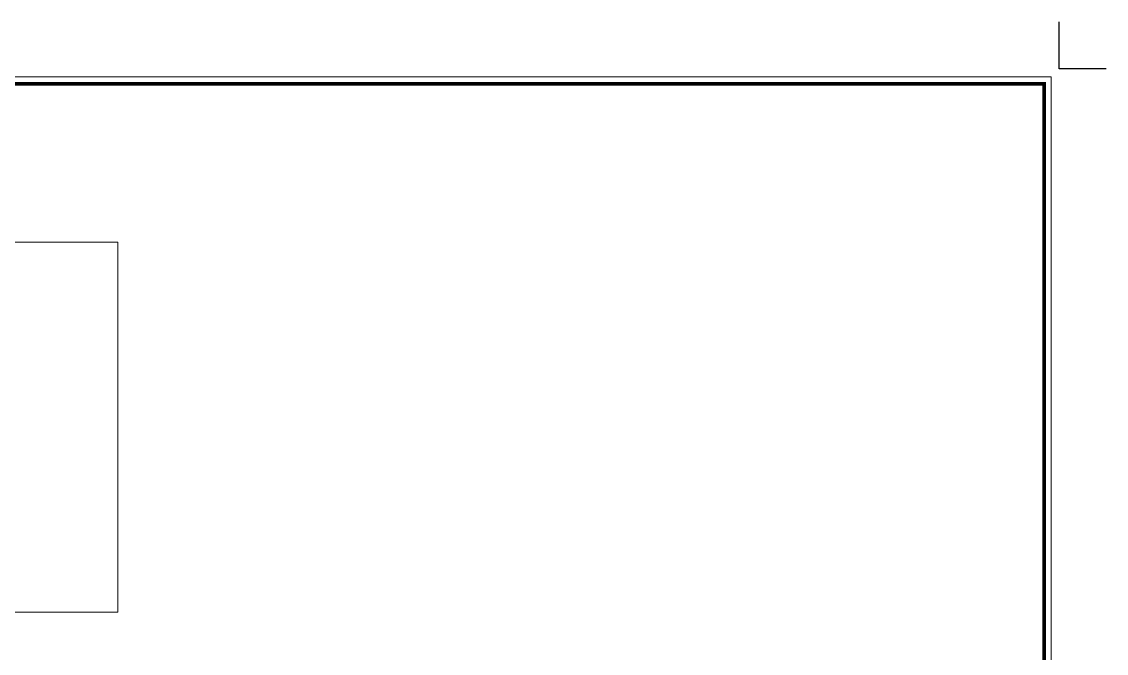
# Model space of a CAD drawing. Header units: inches. Extents: x -351 to 2582, y -266 to 144.
# Drawn here: x 187.63 to 204.19, y -53.99 to -44.34 of the extents above; entities that cross this region are included whole.
import ezdxf

# ---------------------------------------------------------------- set-up
doc = ezdxf.new("R2010")
doc.units = ezdxf.units.IN
doc.header["$MEASUREMENT"] = 0
for name, color, linetype in [('A-WALL', 7, 'Continuous'), ('border', 30, 'Continuous'), ('LOGO', 7, 'Continuous')]:
    doc.layers.add(name, color=color, linetype=linetype)
doc.layers.add('Frame', color=43, linetype='Continuous', lineweight=9)
doc.layers.add('WALLS', color=7, linetype='Continuous', lineweight=30)

# ---------------------------------------------------------------- blocks, each defined once
blk = doc.blocks.new('A$C7E5B4212')
at = {"layer": 'LOGO'}
blk.add_lwpolyline([(41.964, 29.582), (41.332, 29.582), (41.332, 30.214)], dxfattribs=at)
blk.add_lwpolyline([(41.964, 29.582), (41.332, 29.582), (41.332, 30.214)], dxfattribs=at)
at = {"layer": 'LOGO', "const_width": 0.05}
blk.add_lwpolyline([(0.832, 0.832), (41.132, 0.832), (41.132, 29.382), (0.832, 29.382)], close=True, dxfattribs=at)
blk = doc.blocks.new('ttwttt')
at = {"layer": 'border', "color": 8}
blk.add_line((52.753, 0.641), (52.753, 37.305), dxfattribs=at)
at = {"layer": 'LOGO', "color": 240, "lineweight": -2}
for p, q in [((52.884, 37.5), (-0.13, 37.5)), ((52.884, -0.128), (52.884, 37.5))]:
    blk.add_line(p, q, dxfattribs=at)
at = {"layer": 'LOGO', "xscale": 1.309217692210943, "yscale": 1.309217692210943, "zscale": 1.309217692210943}
blk.add_blockref('A$C7E5B4212', (-1.089, -1.089), dxfattribs=at)
blk = doc.blocks.new('77777')
at = {"layer": 'A-WALL', "color": 1, "linetype": 'Continuous', "lineweight": 0}
blk.add_lwpolyline([(17.003, -7.057), (25.505, -7.057), (25.505, 0), (17.003, 0)], close=True, dxfattribs=at)

msp = doc.modelspace()

# ---------------------------------------------------------------- block references
at = {"layer": 'Frame', "xscale": 0.871754405622811, "yscale": 0.871754405622811, "zscale": 0.871754405622811}
msp.add_blockref('ttwttt', (157.248, -77.878), dxfattribs=at)
at = {"layer": 'WALLS', "color": 1, "xscale": 0.8, "yscale": 0.8, "zscale": 0.8}
msp.add_blockref('77777', (168.696, -47.71), dxfattribs=at)

doc.saveas('drawing.dxf')
